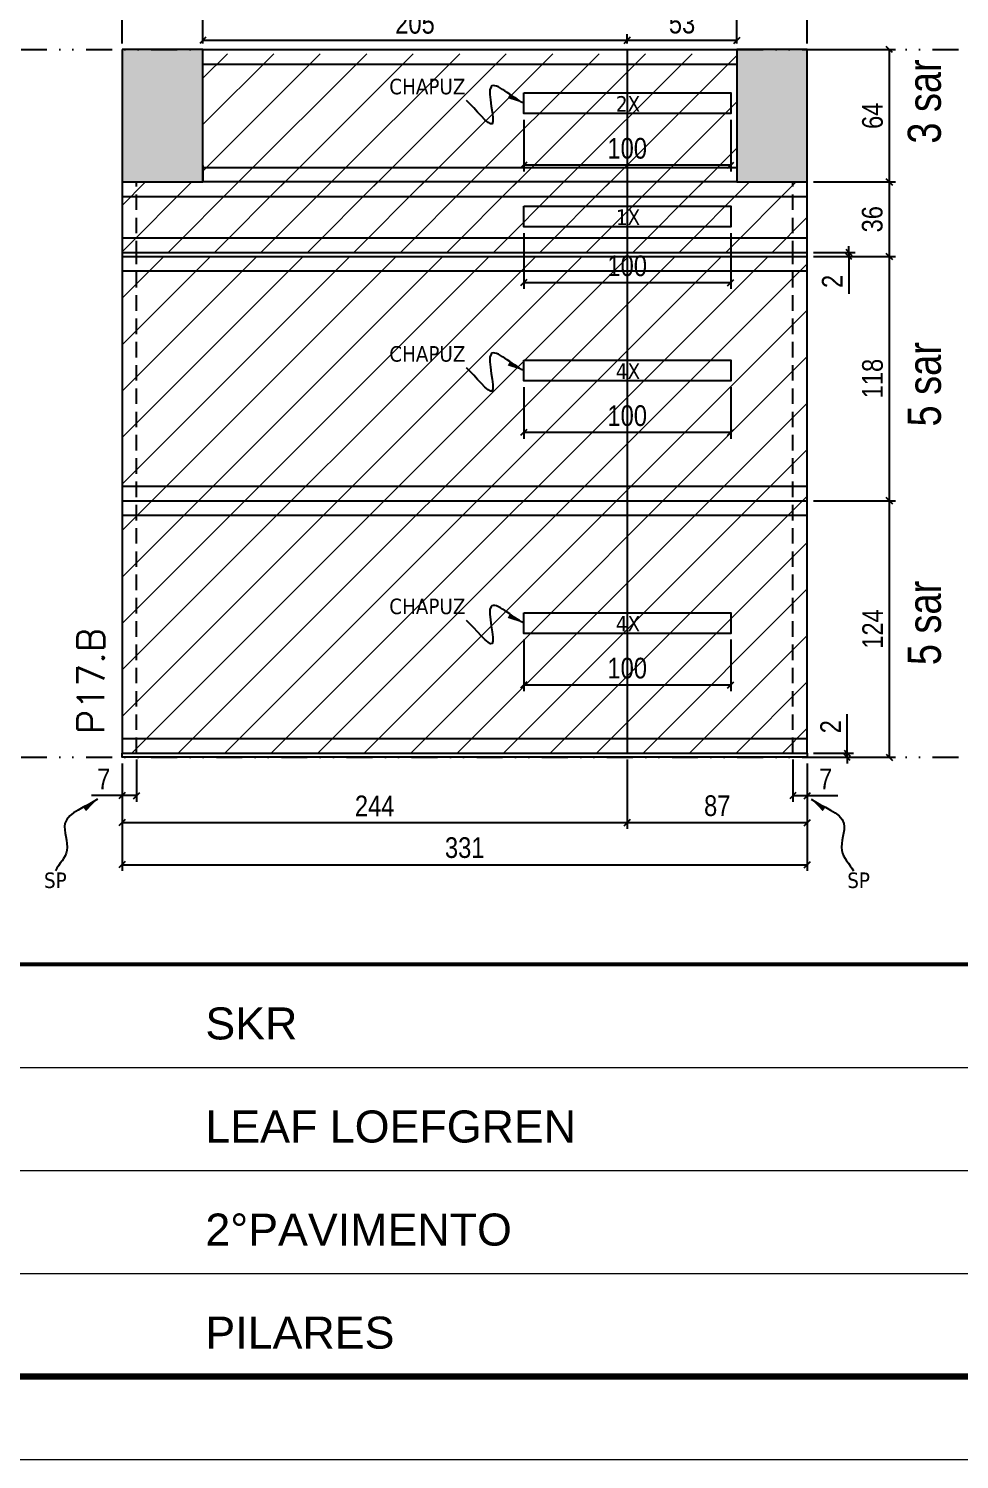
# Model space of a CAD drawing. Extents: x 14400 to 27878, y -21631 to 6985.
# Drawn here: x 16625 to 17075, y 192 to 883 of the extents above; entities that cross this region are included whole.
import ezdxf

# ---------------------------------------------------------------- set-up
doc = ezdxf.new("R2010")
doc.units = 0
for name, pattern in [('CONTINUO', [0]), ('DASHED', [0.75, 0.5, -0.25]), ('DIVIDE2', [0.625, 0.25, -0.125, 0, -0.125, 0, -0.125]), ('HIDDEN', [0.375, 0.25, -0.125])]:
    doc.linetypes.add(name, pattern=pattern)
for name, color, linetype in [('COTA', 241, 'Continuous'), ('NOMENCLATURA', 7, 'Continuous'), ('Nível', 160, 'Continuous'), ('Painéis', 200, 'Continuous'), ('SARR_2.2x10', 60, 'Continuous'), ('SARR_2.2x7', 40, 'Continuous'), ('Sarrafo de Pressão', 42, 'HIDDEN'), ('texto', 7, 'Continuous')]:
    doc.layers.add(name, color=color, linetype=linetype)
for name, color, linetype, lineweight in [('Folhas', 255, 'Continuous', 9), ('Hachura', 251, 'Continuous', 9), ('SARRAFO DE PRESSAO', 251, 'DASHED', 9), ('Texto Seção', 7, 'Continuous', 15)]:
    doc.layers.add(name, color=color, linetype=linetype, lineweight=lineweight)
doc.styles.add('ARIAL', font='arial.ttf')
doc.styles.add('ARIAL_NARROW', font='ARIALN.TTF', dxfattribs={"height": 0.2})
doc.styles.add('COTA TECNICA', font='techl___.ttf', dxfattribs={"height": 10})
doc.styles.add('COTA TECNICA-50', font='techl___.ttf', dxfattribs={"height": 10})
doc.styles.add('REGUA-120', font='ROMANS.shx', dxfattribs={"height": 15})
doc.styles.get("Standard").update_dxf_attribs({"font": 'arial.ttf'})
doc.dimstyles.new('COTA PAINEL-50', dxfattribs={"dimtxt": 10, "dimasz": 3, "dimexe": 3, "dimexo": 3, "dimgap": 3, "dimtad": 1, "dimdec": 1, "dimzin": 12, "dimdsep": 46, "dimtxsty": 'COTA TECNICA-50', "dimblk1": 'OBLIQUE', "dimblk2": 'OBLIQUE', "dimsah": 1, "dimcen": 0.9, "dimclrd": 4, "dimclre": 4, "dimclrt": 240, "dimadec": 1, "dimazin": 3, "dimtfac": 1, "dimtdec": 1, "dimtmove": 0, "dimatfit": 3, "dimfxl": 1, "dimtolj": 1, "dimtzin": 12, "dimarcsym": 0})
doc.dimstyles.new('PAINEL', dxfattribs={"dimtxt": 10, "dimasz": 3, "dimexe": 3, "dimexo": 3, "dimgap": 3, "dimtad": 1, "dimdec": 1, "dimzin": 12, "dimdsep": 46, "dimtxsty": 'COTA TECNICA', "dimblk1": 'OBLIQUE', "dimblk2": 'OBLIQUE', "dimsah": 1, "dimcen": 0.9, "dimclrd": 4, "dimclre": 4, "dimclrt": 240, "dimadec": 1, "dimazin": 3, "dimtfac": 1, "dimtdec": 1, "dimtmove": 0, "dimatfit": 3, "dimfxl": 1, "dimtolj": 1, "dimtzin": 12, "dimarcsym": 0})
doc.dimstyles.get("Standard").update_dxf_attribs({"dimtxt": 0.18, "dimasz": 0.18, "dimexe": 0.18, "dimexo": 0.0625, "dimgap": 0.09, "dimtad": 0, "dimtih": 1, "dimtoh": 1, "dimdec": 4, "dimzin": 0, "dimdsep": 46, "dimtxsty": 'Standard', "dimcen": 0.09, "dimadec": 0, "dimazin": 0, "dimtfac": 1, "dimtdec": 4, "dimtofl": 0, "dimtmove": 0, "dimatfit": 3, "dimfxl": 1, "dimtolj": 1, "dimtzin": 0, "dimarcsym": 0})

# ---------------------------------------------------------------- blocks, each defined once
blk = doc.blocks.new('9999999999')
at = {"color": 30, "linetype": 'CONTINUO'}
for p, q in [((98564.56, 34379.64), (99583.98, 34379.64)), ((98564.56, 34329.83), (99487.98, 34329.83)), ((98564.56, 34280.02), (99487.98, 34280.02))]:
    blk.add_line(p, q, dxfattribs=at)
at = {"color": 30, "linetype": 'CONTINUO', "const_width": 2}
blk.add_lwpolyline([(99583.98, 34230.21), (99583.98, 34414.45, 0.414214), (99568.98, 34429.45), (98228.98, 34429.45, 0.414214), (98213.98, 34414.45), (98213.98, 34245.21, 0.414214), (98228.98, 34230.21), (99583.98, 34230.21)], format="xyb", dxfattribs=at)
at = {"layer": 'Folhas'}
blk.add_lwpolyline([(98138.98, 34190.21), (99623.98, 34190.21), (99623.98, 35240.21), (98138.98, 35240.21)], close=True, dxfattribs=at)
at = {"layer": 'Folhas', "color": 30, "const_width": 3}
blk.add_lwpolyline([(98213.98, 34230.21), (99583.98, 34230.21), (99583.98, 35200.21), (98213.98, 35200.21)], close=True, dxfattribs=at)
at = {"color": 7, "linetype": 'Continuous', "ltscale": 5, "style": 'ARIAL'}
for s, height, p in [('SKR', 15.483, (98837.68, 34393.13)), ('LEAF LOEFGREN', 15.4829, (98837.68, 34343.32)), ('2°PAVIMENTO', 15.4829, (98837.68, 34293.51)), ('PILARES', 15.483, (98837.68, 34243.7))]:
    blk.add_text(s, height=height, dxfattribs=at).set_placement(p)
blk = doc.blocks.new('_Oblique')
at = {"color": 0, "linetype": 'ByBlock', "lineweight": -2}
blk.add_line((-0.5, -0.5), (0.5, 0.5), dxfattribs=at)
blk = doc.blocks.new('*D1627')
at = {"layer": 'COTA', "color": 4, "lineweight": -2, "transparency": 16777216}
for p, q in [((16670.44, 528.13), (16670.44, 509.62)), ((16677.44, 530.13), (16677.44, 509.62)), ((16670.44, 512.62), (16655.71, 512.62)), ((16677.44, 512.62), (16670.44, 512.62))]:
    blk.add_line(p, q, dxfattribs=at)
at = {"layer": 'Defpoints', "color": 0, "transparency": 16777216}
for p in [(16677.44, 533.13), (16670.44, 531.13), (16670.44, 512.62)]:
    blk.add_point(p, dxfattribs=at)
at = {"layer": 'COTA', "color": 4, "lineweight": -2, "transparency": 16777216, "xscale": 3, "yscale": 3, "zscale": 3, "rotation": 180}
blk.add_blockref('_Oblique', (16670.44, 512.62), dxfattribs=at)
at = {"layer": 'COTA', "color": 4, "lineweight": -2, "transparency": 16777216, "xscale": 3, "yscale": 3, "zscale": 3}
blk.add_blockref('_Oblique', (16677.44, 512.62), dxfattribs=at)
at = {"layer": 'COTA', "color": 240, "transparency": 16777216, "insert": (16661.58, 520.7), "char_height": 10, "attachment_point": 5, "style": 'COTA TECNICA-50'}
blk.add_mtext('\\A1;7', dxfattribs=at)
blk = doc.blocks.new('*D1628')
at = {"layer": 'COTA', "color": 4, "lineweight": -2, "transparency": 16777216}
for p, q in [((16994.44, 530.13), (16994.44, 509.62)), ((17001.44, 528.13), (17001.44, 509.62)), ((16994.44, 512.62), (17001.44, 512.62)), ((17001.44, 512.62), (17016.17, 512.62))]:
    blk.add_line(p, q, dxfattribs=at)
at = {"layer": 'Defpoints', "color": 0, "transparency": 16777216}
for p in [(16994.44, 533.13), (17001.44, 531.13), (17001.44, 512.62)]:
    blk.add_point(p, dxfattribs=at)
at = {"layer": 'COTA', "color": 4, "lineweight": -2, "transparency": 16777216, "xscale": 3, "yscale": 3, "zscale": 3, "rotation": 180}
blk.add_blockref('_Oblique', (16994.44, 512.62), dxfattribs=at)
at = {"layer": 'COTA', "color": 4, "lineweight": -2, "transparency": 16777216, "xscale": 3, "yscale": 3, "zscale": 3}
blk.add_blockref('_Oblique', (17001.44, 512.62), dxfattribs=at)
at = {"layer": 'COTA', "color": 240, "transparency": 16777216, "insert": (17010.31, 520.7), "char_height": 10, "attachment_point": 5, "style": 'COTA TECNICA-50'}
blk.add_mtext('\\A1;7', dxfattribs=at)
blk = doc.blocks.new('*D1629')
at = {"layer": 'COTA', "color": 4, "lineweight": -2, "transparency": 16777216}
for p, q in [((17020.7, 533.13), (17020.7, 551.94)), ((17004.44, 533.13), (17023.7, 533.13)), ((17020.7, 531.13), (17020.7, 533.13)), ((17004.44, 531.13), (17023.7, 531.13)), ((17020.7, 531.13), (17020.7, 528.13))]:
    blk.add_line(p, q, dxfattribs=at)
at = {"layer": 'Defpoints', "color": 0, "transparency": 16777216}
for p in [(17001.44, 533.13), (17001.44, 531.13), (17020.7, 531.13)]:
    blk.add_point(p, dxfattribs=at)
at = {"layer": 'COTA', "color": 4, "lineweight": -2, "transparency": 16777216, "xscale": 3, "yscale": 3, "zscale": 3}
for p, rotation in [((17020.7, 533.13), 270), ((17020.7, 531.13), 90)]:
    blk.add_blockref('_Oblique', p, dxfattribs=dict(at, rotation=rotation))
at = {"layer": 'COTA', "color": 240, "transparency": 16777216, "insert": (17012.7, 545.88), "char_height": 10, "attachment_point": 5, "rotation": 90, "style": 'COTA TECNICA-50'}
blk.add_mtext('\\A1;2', dxfattribs=at)
blk = doc.blocks.new('*D1630')
at = {"layer": 'COTA', "color": 4, "lineweight": -2, "transparency": 16777216}
for p, q in [((16670.44, 528.13), (16670.44, 496.58)), ((16914.44, 530.13), (16914.44, 496.58)), ((16670.44, 499.58), (16914.44, 499.58))]:
    blk.add_line(p, q, dxfattribs=at)
at = {"layer": 'Defpoints', "color": 0, "transparency": 16777216}
for p in [(16914.44, 533.13), (16670.44, 531.13), (16914.44, 499.58)]:
    blk.add_point(p, dxfattribs=at)
at = {"layer": 'COTA', "color": 4, "lineweight": -2, "transparency": 16777216, "xscale": 3, "yscale": 3, "zscale": 3, "rotation": 180}
blk.add_blockref('_Oblique', (16670.44, 499.58), dxfattribs=at)
at = {"layer": 'COTA', "color": 4, "lineweight": -2, "transparency": 16777216, "xscale": 3, "yscale": 3, "zscale": 3}
blk.add_blockref('_Oblique', (16914.44, 499.58), dxfattribs=at)
at = {"layer": 'COTA', "color": 240, "transparency": 16777216, "insert": (16792.44, 507.65), "char_height": 10, "attachment_point": 5, "style": 'COTA TECNICA-50'}
blk.add_mtext('\\A1;244', dxfattribs=at)
blk = doc.blocks.new('*D1631')
at = {"layer": 'COTA', "color": 4, "lineweight": -2, "transparency": 16777216}
for p, q in [((16914.44, 530.13), (16914.44, 496.58)), ((17001.44, 528.13), (17001.44, 496.58)), ((16914.44, 499.58), (17001.44, 499.58))]:
    blk.add_line(p, q, dxfattribs=at)
at = {"layer": 'Defpoints', "color": 0, "transparency": 16777216}
for p in [(16914.44, 533.13), (17001.44, 531.13), (17001.44, 499.58)]:
    blk.add_point(p, dxfattribs=at)
at = {"layer": 'COTA', "color": 4, "lineweight": -2, "transparency": 16777216, "xscale": 3, "yscale": 3, "zscale": 3, "rotation": 180}
blk.add_blockref('_Oblique', (16914.44, 499.58), dxfattribs=at)
at = {"layer": 'COTA', "color": 4, "lineweight": -2, "transparency": 16777216, "xscale": 3, "yscale": 3, "zscale": 3}
blk.add_blockref('_Oblique', (17001.44, 499.58), dxfattribs=at)
at = {"layer": 'COTA', "color": 240, "transparency": 16777216, "insert": (16957.94, 507.67), "char_height": 10, "attachment_point": 5, "style": 'COTA TECNICA-50'}
blk.add_mtext('\\A1;87', dxfattribs=at)
blk = doc.blocks.new('*D1632')
at = {"layer": 'COTA', "color": 4, "linetype": 'ByBlock', "lineweight": -2, "transparency": 16777216}
for p, q in [((16864.44, 587.98), (16864.44, 563.05)), ((16964.44, 587.98), (16964.44, 563.05)), ((16964.44, 566.05), (16864.44, 566.05))]:
    blk.add_line(p, q, dxfattribs=at)
at = {"layer": 'Defpoints', "color": 0, "linetype": 'ByBlock', "transparency": 16777216}
for p in [(16864.44, 590.98), (16964.44, 590.98), (16864.44, 566.05)]:
    blk.add_point(p, dxfattribs=at)
at = {"layer": 'COTA', "color": 4, "linetype": 'ByBlock', "lineweight": -2, "transparency": 16777216, "xscale": 3, "yscale": 3, "zscale": 3, "rotation": 180}
blk.add_blockref('_Oblique', (16864.44, 566.05), dxfattribs=at)
at = {"layer": 'COTA', "color": 4, "linetype": 'ByBlock', "lineweight": -2, "transparency": 16777216, "xscale": 3, "yscale": 3, "zscale": 3}
blk.add_blockref('_Oblique', (16964.44, 566.05), dxfattribs=at)
at = {"layer": 'COTA', "color": 240, "linetype": 'ByBlock', "transparency": 16777216, "insert": (16914.44, 574.15), "char_height": 10, "attachment_point": 5, "style": 'COTA TECNICA'}
blk.add_mtext('\\A1;100', dxfattribs=at)
blk = doc.blocks.new('*D1633')
at = {"layer": 'COTA', "color": 4, "lineweight": -2, "transparency": 16777216}
for p, q in [((17004.44, 655.13), (17044.08, 655.13)), ((17041.08, 531.13), (17041.08, 655.13)), ((17004.44, 531.13), (17044.08, 531.13))]:
    blk.add_line(p, q, dxfattribs=at)
at = {"layer": 'Defpoints', "color": 0, "transparency": 16777216}
for p in [(17001.44, 655.13), (17041.08, 655.13), (17001.44, 531.13)]:
    blk.add_point(p, dxfattribs=at)
at = {"layer": 'COTA', "color": 4, "lineweight": -2, "transparency": 16777216, "xscale": 3, "yscale": 3, "zscale": 3}
for p, rotation in [((17041.08, 655.13), 90), ((17041.08, 531.13), 270)]:
    blk.add_blockref('_Oblique', p, dxfattribs=dict(at, rotation=rotation))
at = {"layer": 'COTA', "color": 240, "transparency": 16777216, "insert": (17033.01, 593.13), "char_height": 10, "attachment_point": 5, "rotation": 90, "style": 'COTA TECNICA'}
blk.add_mtext('\\A1;124', dxfattribs=at)
blk = doc.blocks.new('*D1640')
at = {"layer": 'COTA', "color": 4, "lineweight": -2, "transparency": 16777216}
for p, q in [((16670.44, 528.13), (16670.44, 476.21)), ((17001.44, 528.13), (17001.44, 476.21)), ((16670.44, 479.21), (17001.44, 479.21))]:
    blk.add_line(p, q, dxfattribs=at)
at = {"layer": 'Defpoints', "color": 0, "transparency": 16777216}
for p in [(16670.44, 531.13), (17001.44, 531.13), (17001.44, 479.21)]:
    blk.add_point(p, dxfattribs=at)
at = {"layer": 'COTA', "color": 4, "lineweight": -2, "transparency": 16777216, "xscale": 3, "yscale": 3, "zscale": 3, "rotation": 180}
blk.add_blockref('_Oblique', (16670.44, 479.21), dxfattribs=at)
at = {"layer": 'COTA', "color": 4, "lineweight": -2, "transparency": 16777216, "xscale": 3, "yscale": 3, "zscale": 3}
blk.add_blockref('_Oblique', (17001.44, 479.21), dxfattribs=at)
at = {"layer": 'COTA', "color": 240, "transparency": 16777216, "insert": (16835.94, 487.42), "char_height": 10, "attachment_point": 5, "style": 'COTA TECNICA'}
blk.add_mtext('\\A1;331', dxfattribs=at)
blk = doc.blocks.new('*D1680')
at = {"layer": 'COTA', "color": 4, "lineweight": -2, "transparency": 16777216}
for p, q in [((17004.44, 773.13), (17044.08, 773.13)), ((17041.08, 655.13), (17041.08, 773.13)), ((17004.44, 655.13), (17044.08, 655.13))]:
    blk.add_line(p, q, dxfattribs=at)
at = {"layer": 'Defpoints', "color": 0, "transparency": 16777216}
for p in [(17001.44, 773.13), (17041.08, 773.13), (17001.44, 655.13)]:
    blk.add_point(p, dxfattribs=at)
at = {"layer": 'COTA', "color": 4, "lineweight": -2, "transparency": 16777216, "xscale": 3, "yscale": 3, "zscale": 3}
for p, rotation in [((17041.08, 773.13), 90), ((17041.08, 655.13), 270)]:
    blk.add_blockref('_Oblique', p, dxfattribs=dict(at, rotation=rotation))
at = {"layer": 'COTA', "color": 240, "transparency": 16777216, "insert": (17032.99, 714.13), "char_height": 10, "attachment_point": 5, "rotation": 90, "style": 'COTA TECNICA'}
blk.add_mtext('\\A1;118', dxfattribs=at)
blk = doc.blocks.new('*D1681')
at = {"layer": 'COTA', "color": 4, "lineweight": -2, "transparency": 16777216}
for p, q in [((16670.44, 876.13), (16670.44, 902.4)), ((16709.44, 899.4), (16670.44, 899.4)), ((16709.44, 876.13), (16709.44, 902.4))]:
    blk.add_line(p, q, dxfattribs=at)
at = {"layer": 'Defpoints', "color": 0, "transparency": 16777216}
for p in [(16670.44, 899.4), (16670.44, 873.13), (16709.44, 873.13)]:
    blk.add_point(p, dxfattribs=at)
at = {"layer": 'COTA', "color": 4, "lineweight": -2, "transparency": 16777216, "xscale": 3, "yscale": 3, "zscale": 3, "rotation": 180}
blk.add_blockref('_Oblique', (16670.44, 899.4), dxfattribs=at)
at = {"layer": 'COTA', "color": 4, "lineweight": -2, "transparency": 16777216, "xscale": 3, "yscale": 3, "zscale": 3}
blk.add_blockref('_Oblique', (16709.44, 899.4), dxfattribs=at)
at = {"layer": 'COTA', "color": 240, "transparency": 16777216, "insert": (16689.94, 907.65), "char_height": 10, "attachment_point": 5, "style": 'COTA TECNICA'}
blk.add_mtext('\\A1;39', dxfattribs=at)
blk = doc.blocks.new('*D1682')
at = {"layer": 'COTA', "color": 4, "lineweight": -2, "transparency": 16777216}
for p, q in [((16709.44, 876.13), (16709.44, 902.4)), ((16967.44, 899.4), (16709.44, 899.4)), ((16967.44, 876.13), (16967.44, 902.4))]:
    blk.add_line(p, q, dxfattribs=at)
at = {"layer": 'Defpoints', "color": 0, "transparency": 16777216}
for p in [(16709.44, 899.4), (16709.44, 873.13), (16967.44, 873.13)]:
    blk.add_point(p, dxfattribs=at)
at = {"layer": 'COTA', "color": 4, "lineweight": -2, "transparency": 16777216, "xscale": 3, "yscale": 3, "zscale": 3, "rotation": 180}
blk.add_blockref('_Oblique', (16709.44, 899.4), dxfattribs=at)
at = {"layer": 'COTA', "color": 4, "lineweight": -2, "transparency": 16777216, "xscale": 3, "yscale": 3, "zscale": 3}
blk.add_blockref('_Oblique', (16967.44, 899.4), dxfattribs=at)
at = {"layer": 'COTA', "color": 240, "transparency": 16777216, "insert": (16838.44, 907.53), "char_height": 10, "attachment_point": 5, "style": 'COTA TECNICA'}
blk.add_mtext('\\A1;258', dxfattribs=at)
blk = doc.blocks.new('*D1683')
at = {"layer": 'COTA', "color": 4, "lineweight": -2, "transparency": 16777216}
for p, q in [((16967.44, 876.13), (16967.44, 902.4)), ((16967.44, 899.4), (17001.44, 899.4)), ((17001.44, 876.13), (17001.44, 902.4))]:
    blk.add_line(p, q, dxfattribs=at)
at = {"layer": 'Defpoints', "color": 0, "transparency": 16777216}
for p in [(17001.44, 899.4), (16967.44, 873.13), (17001.44, 873.13)]:
    blk.add_point(p, dxfattribs=at)
at = {"layer": 'COTA', "color": 4, "lineweight": -2, "transparency": 16777216, "xscale": 3, "yscale": 3, "zscale": 3, "rotation": 180}
blk.add_blockref('_Oblique', (16967.44, 899.4), dxfattribs=at)
at = {"layer": 'COTA', "color": 4, "lineweight": -2, "transparency": 16777216, "xscale": 3, "yscale": 3, "zscale": 3}
blk.add_blockref('_Oblique', (17001.44, 899.4), dxfattribs=at)
at = {"layer": 'COTA', "color": 240, "transparency": 16777216, "insert": (16984.44, 907.62), "char_height": 10, "attachment_point": 5, "style": 'COTA TECNICA'}
blk.add_mtext('\\A1;34', dxfattribs=at)
blk = doc.blocks.new('*D1684')
at = {"layer": 'COTA', "color": 4, "lineweight": -2, "transparency": 16777216}
for p, q in [((16709.44, 876.13), (16709.44, 880.63)), ((16914.44, 876.13), (16914.44, 880.63)), ((16709.44, 877.63), (16914.44, 877.63))]:
    blk.add_line(p, q, dxfattribs=at)
at = {"layer": 'Defpoints', "color": 0, "transparency": 16777216}
for p in [(16709.44, 873.13), (16914.44, 877.63), (16914.44, 873.13)]:
    blk.add_point(p, dxfattribs=at)
at = {"layer": 'COTA', "color": 4, "lineweight": -2, "transparency": 16777216, "xscale": 3, "yscale": 3, "zscale": 3, "rotation": 180}
blk.add_blockref('_Oblique', (16709.44, 877.63), dxfattribs=at)
at = {"layer": 'COTA', "color": 4, "lineweight": -2, "transparency": 16777216, "xscale": 3, "yscale": 3, "zscale": 3}
blk.add_blockref('_Oblique', (16914.44, 877.63), dxfattribs=at)
at = {"layer": 'COTA', "color": 240, "transparency": 16777216, "insert": (16811.94, 885.74), "char_height": 10, "attachment_point": 5, "style": 'COTA TECNICA'}
blk.add_mtext('\\A1;205', dxfattribs=at)
blk = doc.blocks.new('*D1685')
at = {"layer": 'COTA', "color": 4, "lineweight": -2, "transparency": 16777216}
for p, q in [((16914.44, 876.13), (16914.44, 880.63)), ((16967.44, 876.13), (16967.44, 880.63)), ((16914.44, 877.63), (16967.44, 877.63))]:
    blk.add_line(p, q, dxfattribs=at)
at = {"layer": 'Defpoints', "color": 0, "transparency": 16777216}
for p in [(16914.44, 873.13), (16967.44, 877.63), (16967.44, 873.13)]:
    blk.add_point(p, dxfattribs=at)
at = {"layer": 'COTA', "color": 4, "lineweight": -2, "transparency": 16777216, "xscale": 3, "yscale": 3, "zscale": 3, "rotation": 180}
blk.add_blockref('_Oblique', (16914.44, 877.63), dxfattribs=at)
at = {"layer": 'COTA', "color": 4, "lineweight": -2, "transparency": 16777216, "xscale": 3, "yscale": 3, "zscale": 3}
blk.add_blockref('_Oblique', (16967.44, 877.63), dxfattribs=at)
at = {"layer": 'COTA', "color": 240, "transparency": 16777216, "insert": (16940.94, 885.85), "char_height": 10, "attachment_point": 5, "style": 'COTA TECNICA'}
blk.add_mtext('\\A1;53', dxfattribs=at)
blk = doc.blocks.new('*D1686')
at = {"layer": 'COTA', "color": 4, "lineweight": -2, "transparency": 16777216}
for p, q in [((17004.44, 873.13), (17044.08, 873.13)), ((17041.08, 809.13), (17041.08, 873.13)), ((17004.44, 809.13), (17044.08, 809.13))]:
    blk.add_line(p, q, dxfattribs=at)
at = {"layer": 'Defpoints', "color": 0, "transparency": 16777216}
for p in [(17001.44, 873.13), (17041.08, 873.13), (17001.44, 809.13)]:
    blk.add_point(p, dxfattribs=at)
at = {"layer": 'COTA', "color": 4, "lineweight": -2, "transparency": 16777216, "xscale": 3, "yscale": 3, "zscale": 3}
for p, rotation in [((17041.08, 873.13), 90), ((17041.08, 809.13), 270)]:
    blk.add_blockref('_Oblique', p, dxfattribs=dict(at, rotation=rotation))
at = {"layer": 'COTA', "color": 240, "transparency": 16777216, "insert": (17032.98, 841.13), "char_height": 10, "attachment_point": 5, "rotation": 90, "style": 'COTA TECNICA'}
blk.add_mtext('\\A1;64', dxfattribs=at)
blk = doc.blocks.new('*D1687')
at = {"layer": 'COTA', "color": 4, "linetype": 'ByBlock', "lineweight": -2, "transparency": 16777216}
for p, q in [((16864.44, 709.98), (16864.44, 685.05)), ((16964.44, 709.98), (16964.44, 685.05)), ((16964.44, 688.05), (16864.44, 688.05))]:
    blk.add_line(p, q, dxfattribs=at)
at = {"layer": 'Defpoints', "color": 0, "linetype": 'ByBlock', "transparency": 16777216}
for p in [(16864.44, 712.98), (16964.44, 712.98), (16864.44, 688.05)]:
    blk.add_point(p, dxfattribs=at)
at = {"layer": 'COTA', "color": 4, "linetype": 'ByBlock', "lineweight": -2, "transparency": 16777216, "xscale": 3, "yscale": 3, "zscale": 3, "rotation": 180}
blk.add_blockref('_Oblique', (16864.44, 688.05), dxfattribs=at)
at = {"layer": 'COTA', "color": 4, "linetype": 'ByBlock', "lineweight": -2, "transparency": 16777216, "xscale": 3, "yscale": 3, "zscale": 3}
blk.add_blockref('_Oblique', (16964.44, 688.05), dxfattribs=at)
at = {"layer": 'COTA', "color": 240, "linetype": 'ByBlock', "transparency": 16777216, "insert": (16914.44, 696.15), "char_height": 10, "attachment_point": 5, "style": 'COTA TECNICA'}
blk.add_mtext('\\A1;100', dxfattribs=at)
blk = doc.blocks.new('*D1688')
at = {"layer": 'COTA', "color": 4, "linetype": 'ByBlock', "lineweight": -2, "transparency": 16777216}
for p, q in [((16864.44, 839.17), (16864.44, 814.24)), ((16964.44, 839.17), (16964.44, 814.24)), ((16964.44, 817.24), (16864.44, 817.24))]:
    blk.add_line(p, q, dxfattribs=at)
at = {"layer": 'Defpoints', "color": 0, "linetype": 'ByBlock', "transparency": 16777216}
for p in [(16864.44, 842.17), (16964.44, 842.17), (16864.44, 817.24)]:
    blk.add_point(p, dxfattribs=at)
at = {"layer": 'COTA', "color": 4, "linetype": 'ByBlock', "lineweight": -2, "transparency": 16777216, "xscale": 3, "yscale": 3, "zscale": 3, "rotation": 180}
blk.add_blockref('_Oblique', (16864.44, 817.24), dxfattribs=at)
at = {"layer": 'COTA', "color": 4, "linetype": 'ByBlock', "lineweight": -2, "transparency": 16777216, "xscale": 3, "yscale": 3, "zscale": 3}
blk.add_blockref('_Oblique', (16964.44, 817.24), dxfattribs=at)
at = {"layer": 'COTA', "color": 240, "linetype": 'ByBlock', "transparency": 16777216, "insert": (16914.44, 825.34), "char_height": 10, "attachment_point": 5, "style": 'COTA TECNICA'}
blk.add_mtext('\\A1;100', dxfattribs=at)
blk = doc.blocks.new('*D1960')
at = {"layer": 'COTA', "color": 4, "lineweight": -2, "transparency": 16777216}
for p, q in [((17004.44, 809.13), (17044.08, 809.13)), ((17041.08, 773.13), (17041.08, 809.13)), ((17004.44, 773.13), (17044.08, 773.13))]:
    blk.add_line(p, q, dxfattribs=at)
at = {"layer": 'Defpoints', "color": 0, "transparency": 16777216}
for p in [(17001.44, 809.13), (17041.08, 809.13), (17001.44, 773.13)]:
    blk.add_point(p, dxfattribs=at)
at = {"layer": 'COTA', "color": 4, "lineweight": -2, "transparency": 16777216, "xscale": 3, "yscale": 3, "zscale": 3}
for p, rotation in [((17041.08, 809.13), 90), ((17041.08, 773.13), 270)]:
    blk.add_blockref('_Oblique', p, dxfattribs=dict(at, rotation=rotation))
at = {"layer": 'COTA', "color": 240, "transparency": 16777216, "insert": (17032.86, 791.13), "char_height": 10, "attachment_point": 5, "rotation": 90, "style": 'COTA TECNICA'}
blk.add_mtext('\\A1;36', dxfattribs=at)
blk = doc.blocks.new('*D1961')
at = {"layer": 'COTA', "color": 4, "linetype": 'ByBlock', "lineweight": -2, "transparency": 16777216}
for p, q in [((16864.44, 784.38), (16864.44, 757.46)), ((16964.44, 784.38), (16964.44, 757.46)), ((16964.44, 760.46), (16864.44, 760.46))]:
    blk.add_line(p, q, dxfattribs=at)
at = {"layer": 'Defpoints', "color": 0, "linetype": 'ByBlock', "transparency": 16777216}
for p in [(16864.44, 787.38), (16964.44, 787.38), (16864.44, 760.46)]:
    blk.add_point(p, dxfattribs=at)
at = {"layer": 'COTA', "color": 4, "linetype": 'ByBlock', "lineweight": -2, "transparency": 16777216, "xscale": 3, "yscale": 3, "zscale": 3, "rotation": 180}
blk.add_blockref('_Oblique', (16864.44, 760.46), dxfattribs=at)
at = {"layer": 'COTA', "color": 4, "linetype": 'ByBlock', "lineweight": -2, "transparency": 16777216, "xscale": 3, "yscale": 3, "zscale": 3}
blk.add_blockref('_Oblique', (16964.44, 760.46), dxfattribs=at)
at = {"layer": 'COTA', "color": 240, "linetype": 'ByBlock', "transparency": 16777216, "insert": (16914.44, 768.56), "char_height": 10, "attachment_point": 5, "style": 'COTA TECNICA'}
blk.add_mtext('\\A1;100', dxfattribs=at)
blk = doc.blocks.new('*D2331')
at = {"layer": 'COTA', "color": 4, "lineweight": -2, "transparency": 16777216}
for p, q in [((17004.44, 775.13), (17024.51, 775.13)), ((17021.51, 775.13), (17021.51, 778.13)), ((17021.51, 775.13), (17021.51, 773.13)), ((17004.44, 773.13), (17024.51, 773.13)), ((17021.51, 773.13), (17021.51, 755.02))]:
    blk.add_line(p, q, dxfattribs=at)
at = {"layer": 'Defpoints', "color": 0, "transparency": 16777216}
for p in [(17001.44, 775.13), (17001.44, 773.13), (17021.51, 773.13)]:
    blk.add_point(p, dxfattribs=at)
at = {"layer": 'COTA', "color": 4, "lineweight": -2, "transparency": 16777216, "xscale": 3, "yscale": 3, "zscale": 3}
for p, rotation in [((17021.51, 775.13), 270), ((17021.51, 773.13), 90)]:
    blk.add_blockref('_Oblique', p, dxfattribs=dict(at, rotation=rotation))
at = {"layer": 'COTA', "color": 240, "transparency": 16777216, "insert": (17013.51, 761.08), "char_height": 10, "attachment_point": 5, "rotation": 90, "style": 'COTA TECNICA'}
blk.add_mtext('\\A1;2', dxfattribs=at)

msp = doc.modelspace()

# ---------------------------------------------------------------- hatches: boundary and pattern name
at = {"layer": 'COTA'}
h = msp.add_hatch(dxfattribs=at)
h.set_pattern_fill('AR-CONC', color=256, scale=0.03)
h.set_pattern_definition([(50, (-3183.5, 162), (5.4655401, -0.4781726), [0.5715, -6.2865]), (355, (-3183.5, 162), (-1.0573026, 5.7317054), [0.4572, -5.0292175]), (100.451445, (-3183.0445, 161.96), (4.4082374, 5.2535326), [0.4857003, -5.3427073]), (46.1842, (-3183.5, 163.524), (8.1323712, -1.2612698), [0.85725, -9.42975]), (96.635558, (-3182.822, 163.419), (7.122124, 7.4227837), [0.7285507, -8.0140682]), (351.18415, (-3183.5, 163.524), (7.122124, 7.4227837), [0.685799, -7.543792]), (21, (-3182.738, 163.143), (4.5484317, -3.0679559), [0.5715, -6.2865]), (326, (-3182.738, 163.143), (1.8540609, 5.525639), [0.4572, -5.0292]), (71.451445, (-3182.359, 162.8873), (6.4024926, 2.457683), [0.4857003, -5.3426981]), (37.5, (-3183.5, 162), (0.0926581, 2.53665117), [0, -4.96824, 0, -5.1054, 0, -5.04825]), (7.5, (-3183.5, 162), (2.00458988, 3.00541724), [0, -2.91084, 0, -4.85394, 0, -1.92405]), (327.5, (-3185.1993, 162), (4.06771786, -0.17186232), [0, -1.905, 0, -5.9436, 0, -7.8867]), (317.5, (-3185.9613, 162), (4.44387544, 0.7627947), [0, -2.4765, 0, -3.94716, 0, -5.6007])])
h.paths.add_polyline_path([(16709.44, 873.13), (16670.44, 873.13), (16670.44, 809.13), (16709.44, 809.13), (16709.44, 817.13)])
h.paths.add_polyline_path([(17001.44, 873.13), (16967.44, 873.13), (16967.44, 817.13), (16967.44, 809.13), (17001.44, 809.13)])
at = {"layer": 'Hachura'}
h = msp.add_hatch(dxfattribs=at)
h.set_pattern_fill('ANSI31', color=256, scale=5)
h.paths.add_polyline_path([(16415.15, 771.13), (16171.15, 771.13), (16171.15, 655.13), (16415.15, 655.13)])
h.paths.add_polyline_path([(16415.15, 655.13), (16171.15, 655.13), (16171.15, 533.13), (16415.15, 533.13)])
h.paths.add_polyline_path([(16502.15, 655.13), (16415.15, 655.13), (16415.15, 533.13), (16502.15, 533.13)])
h.paths.add_polyline_path([(16502.15, 771.13), (16415.15, 771.13), (16415.15, 655.13), (16502.15, 655.13)])
h.paths.add_polyline_path([(16914.44, 773.13), (16670.44, 773.13), (16670.44, 655.13), (16914.44, 655.13)])
h.paths.add_polyline_path([(17001.44, 773.13), (16914.44, 773.13), (16914.44, 655.13), (17001.44, 655.13)])
h.paths.add_polyline_path([(17001.44, 655.13), (16914.44, 655.13), (16914.44, 533.13), (17001.44, 533.13)])
h.paths.add_polyline_path([(16914.44, 655.13), (16670.44, 655.13), (16670.44, 533.13), (16914.44, 533.13)])
h.paths.add_polyline_path([(16914.44, 871.13), (16709.44, 871.13), (16709.44, 807.13), (16914.44, 807.13)])
h.paths.add_polyline_path([(16967.44, 871.13), (16914.44, 871.13), (16914.44, 807.13), (16967.44, 807.13)])
h = msp.add_hatch(dxfattribs=at)
h.set_pattern_fill('ANSI31', color=256, scale=5)
h.paths.add_polyline_path([(16415.15, 799.13), (16171.15, 799.13), (16171.15, 771.13), (16415.15, 771.13)])
h.paths.add_polyline_path([(16502.15, 799.13), (16415.15, 799.13), (16415.15, 771.13), (16502.15, 771.13)])
h.paths.add_polyline_path([(16914.44, 809.13), (16709.44, 809.13), (16670.44, 809.13), (16670.44, 775.13), (16914.44, 775.13)])
h.paths.add_polyline_path([(17001.44, 809.13), (16967.44, 809.13), (16914.44, 809.13), (16914.44, 775.13), (17001.44, 775.13)])
h.paths.add_polyline_path([(17177.05, 809.13), (17158.05, 809.13), (17158.05, 647.13), (17177.05, 647.13)])
h.paths.add_polyline_path([(17329.96, 799.13), (17310.96, 799.13), (17310.96, 647.13), (17329.96, 647.13)])

# ---------------------------------------------------------------- linework, layer by layer
at = {"layer": 'COTA'}
for p, q in [((16670.44, 873.13), (16670.44, 809.13)), ((16709.44, 873.13), (16670.44, 873.13)), ((17001.44, 873.13), (16967.44, 873.13)), ((17001.44, 809.13), (17001.44, 873.13))]:
    msp.add_line(p, q, dxfattribs=at)
at = {"layer": 'Nível', "color": 4, "linetype": 'DIVIDE2', "ltscale": 50}
for p, q in [((16086.97, 873.13), (17456.97, 873.13)), ((16086.97, 531.13), (17456.97, 531.13))]:
    msp.add_line(p, q, dxfattribs=at)
at = {"layer": 'Painéis'}
for p, q in [((16914.44, 873.13), (16914.44, 533.13)), ((16709.44, 817.13), (16709.44, 809.13)), ((16670.44, 809.13), (16670.44, 533.13)), ((16670.44, 809.13), (16709.44, 809.13)), ((16967.44, 809.13), (17001.44, 809.13)), ((17001.44, 533.13), (17001.44, 809.13)), ((16670.44, 775.13), (17001.44, 775.13)), ((16670.44, 773.13), (17001.44, 773.13)), ((16670.44, 655.13), (17001.44, 655.13)), ((16670.44, 533.13), (17001.44, 533.13))]:
    msp.add_line(p, q, dxfattribs=at)
for points in [[(16709.44, 873.13), (16967.44, 873.13), (16967.44, 809.13), (16709.44, 809.13)], [(17001.44, 531.13), (16670.44, 531.13), (16670.44, 533.13), (17001.44, 533.13)]]:
    msp.add_lwpolyline(points, close=True, dxfattribs=at)
at = {"layer": 'SARR_2.2x10'}
for points in [[(16864.44, 852.17), (16964.44, 852.17), (16964.44, 842.17), (16864.44, 842.17)], [(16864.44, 797.38), (16964.44, 797.38), (16964.44, 787.38), (16864.44, 787.38)], [(16864.44, 722.98), (16964.44, 722.98), (16964.44, 712.98), (16864.44, 712.98)], [(16864.44, 600.98), (16964.44, 600.98), (16964.44, 590.98), (16864.44, 590.98)]]:
    msp.add_lwpolyline(points, close=True, dxfattribs=at)
at = {"layer": 'SARR_2.2x7'}
for p, q in [((16709.44, 866.13), (16967.44, 866.13)), ((16709.44, 816.13), (16967.44, 816.13)), ((16670.44, 802.13), (16914.44, 802.13)), ((16914.44, 802.13), (17001.44, 802.13)), ((16670.44, 782.13), (16914.44, 782.13)), ((16914.44, 782.13), (17001.44, 782.13)), ((16670.44, 766.13), (16914.44, 766.13)), ((16914.44, 766.13), (17001.44, 766.13)), ((16670.44, 662.13), (16914.44, 662.13)), ((16914.44, 662.13), (17001.44, 662.13)), ((16670.44, 648.13), (16914.44, 648.13)), ((16914.44, 648.13), (17001.44, 648.13)), ((16670.44, 540.13), (16914.44, 540.13)), ((16914.44, 540.13), (17001.44, 540.13))]:
    msp.add_line(p, q, dxfattribs=at)
at = {"layer": 'Sarrafo de Pressão', "ltscale": 30}
for p, q in [((16677.44, 773.13), (16677.44, 809.13)), ((16994.44, 773.13), (16994.44, 809.13)), ((16677.44, 533.13), (16677.44, 773.13)), ((16994.44, 533.13), (16994.44, 773.13))]:
    msp.add_line(p, q, dxfattribs=at)

# ---------------------------------------------------------------- block references
at = {"layer": 'SARRAFO DE PRESSAO', "color": 6, "linetype": 'ByBlock'}
msp.add_blockref('9999999999', (-82127.01, -33998.35), dxfattribs=at)

# ---------------------------------------------------------------- texts
at = {"layer": 'NOMENCLATURA', "style": 'ARIAL_NARROW'}
for s, p in [('3 sar', (17065.96, 827.65)), ('5 sar', (17065.96, 690.98)), ('5 sar', (17065.96, 690.98)), ('5 sar', (17065.96, 575.65)), ('5 sar', (17065.96, 575.65))]:
    msp.add_text(s, height=16, rotation=90, dxfattribs=at).set_placement(p)
at = {"layer": 'texto', "color": 0, "char_height": 7.5, "attachment_point": 5}
for s, insert in [('{\\fTahoma|b0|i0|c0|p34;\\C4;CHAPUZ}', (16817.89, 855.18)), ('{\\fTahoma|b0|i0|c0|p34;\\C4;2X}', (16914.83, 846.88)), ('{\\fTahoma|b0|i0|c0|p34;\\C4;1X}', (16914.83, 792.09)), ('{\\fTahoma|b0|i0|c0|p34;\\C4;CHAPUZ}', (16817.89, 725.99)), ('{\\fTahoma|b0|i0|c0|p34;\\C4;4X}', (16914.83, 717.69)), ('{\\fTahoma|b0|i0|c0|p34;\\C4;CHAPUZ}', (16817.89, 603.99)), ('{\\fTahoma|b0|i0|c0|p34;\\C4;4X}', (16914.83, 595.69)), ('{\\fTahoma|b0|i0|c0|p34;\\C4;SP}', (16638.19, 471.64)), ('{\\fTahoma|b0|i0|c0|p34;\\C4;SP}', (17026.22, 471.64))]:
    msp.add_mtext(s, dxfattribs=dict(at, insert=insert))
at = {"layer": 'Texto Seção', "insert": (16661.82, 542.39), "char_height": 13, "width": 285.3299, "attachment_point": 7, "rotation": 90, "style": 'REGUA-120'}
msp.add_mtext('P17.B', dxfattribs=at)

# ---------------------------------------------------------------- dimensions: what is measured, and where the dimension line sits
at = {"layer": 'COTA'}
for base, p1, p2, dimstyle, picture, middle in [((16670.44, 899.4), (16709.44, 873.13), (16670.44, 873.13), 'PAINEL', '*D1681', (16689.94, 907.65)), ((16709.44, 899.4), (16967.44, 873.13), (16709.44, 873.13), 'PAINEL', '*D1682', (16838.44, 907.53)), ((17001.44, 899.4), (16967.44, 873.13), (17001.44, 873.13), 'PAINEL', '*D1683', (16984.44, 907.62)), ((16914.44, 877.63), (16709.44, 873.13), (16914.44, 873.13), 'PAINEL', '*D1684', (16811.94, 885.74)), ((16914.44, 499.58), (16670.44, 531.13), (16914.44, 533.13), 'COTA PAINEL-50', '*D1630', (16792.44, 507.65)), ((17001.44, 499.58), (16914.44, 533.13), (17001.44, 531.13), 'COTA PAINEL-50', '*D1631', (16957.94, 507.67)), ((17001.44, 512.62), (16994.44, 533.13), (17001.44, 531.13), 'COTA PAINEL-50', '*D1628', (17010.31, 520.7)), ((17001.44, 479.21), (16670.44, 531.13), (17001.44, 531.13), 'PAINEL', '*D1640', (16835.94, 487.42))]:
    dim = msp.add_linear_dim(base=base, p1=p1, p2=p2, dimstyle=dimstyle, dxfattribs=at)
    dim.commit()
    dim.dimension.update_dxf_attribs({"geometry": picture, "text_midpoint": middle})
dim = msp.add_linear_dim(base=(16967.44, 877.63), p1=(16914.44, 873.13), p2=(16967.44, 873.13), dimstyle='PAINEL', override={"dimtmove": 1}, dxfattribs=at)
dim.commit()
dim.dimension.update_dxf_attribs({"geometry": '*D1685', "text_midpoint": (16940.94, 885.85)})
for base, p1, p2, angle, dimstyle, picture, middle in [((17041.08, 873.13), (17001.44, 809.13), (17001.44, 873.13), 90, 'PAINEL', '*D1686', (17032.98, 841.13)), ((17041.08, 809.13), (17001.44, 773.13), (17001.44, 809.13), 90, 'PAINEL', '*D1960', (17032.86, 791.13)), ((17021.51, 773.13), (17001.44, 775.13), (17001.44, 773.13), 90, 'PAINEL', '*D2331', (17013.51, 761.08)), ((17041.08, 773.13), (17001.44, 655.13), (17001.44, 773.13), 90, 'PAINEL', '*D1680', (17032.99, 714.13)), ((17041.08, 655.13), (17001.44, 531.13), (17001.44, 655.13), 90, 'PAINEL', '*D1633', (17033.01, 593.13)), ((16670.44, 512.62), (16677.44, 533.13), (16670.44, 531.13), 180, 'COTA PAINEL-50', '*D1627', (16661.58, 520.7))]:
    dim = msp.add_linear_dim(base=base, p1=p1, p2=p2, angle=angle, dimstyle=dimstyle, dxfattribs=at)
    dim.commit()
    dim.dimension.update_dxf_attribs({"geometry": picture, "text_midpoint": middle})
at = {"layer": 'COTA', "linetype": 'ByBlock'}
for base, p1, p2, picture, middle in [((16864.44, 817.24), (16964.44, 842.17), (16864.44, 842.17), '*D1688', (16914.44, 825.34)), ((16864.44, 760.46), (16964.44, 787.38), (16864.44, 787.38), '*D1961', (16914.44, 768.56)), ((16864.44, 688.05), (16964.44, 712.98), (16864.44, 712.98), '*D1687', (16914.44, 696.15)), ((16864.44, 566.05), (16964.44, 590.98), (16864.44, 590.98), '*D1632', (16914.44, 574.15))]:
    dim = msp.add_linear_dim(base=base, p1=p1, p2=p2, dimstyle='PAINEL', dxfattribs=at)
    dim.commit()
    dim.dimension.update_dxf_attribs({"geometry": picture, "text_midpoint": middle})
at = {"layer": 'COTA'}
dim = msp.add_linear_dim(base=(17020.7, 531.13), p1=(17001.44, 533.13), p2=(17001.44, 531.13), angle=90, dimstyle='COTA PAINEL-50', dxfattribs=at)
dim.commit()
dim.dimension.update_dxf_attribs({"geometry": '*D1629', "text_midpoint": (17020.7, 545.88), "dimtype": 160})

# ---------------------------------------------------------------- leaders
at = {"layer": 'COTA', "path_type": 1}
for points in [[(16864.44, 847.17), (16848.66, 855.18), (16849.24, 837.31), (16836.81, 848.46)], [(16864.44, 717.98), (16848.66, 725.99), (16849.24, 708.12), (16836.81, 719.26)], [(16864.44, 595.98), (16848.66, 603.99), (16849.24, 586.12), (16836.81, 597.26)], [(16658.61, 510.95), (16642.83, 499.12), (16643.75, 486.11), (16638.2, 476.33)], [(17003.27, 510.95), (17019.06, 499.12), (17018.13, 486.11), (17023.68, 476.33)]]:
    msp.add_leader(points, dimstyle='Standard', override={"dimasz": 8}, dxfattribs=at)

doc.saveas('drawing.dxf')
